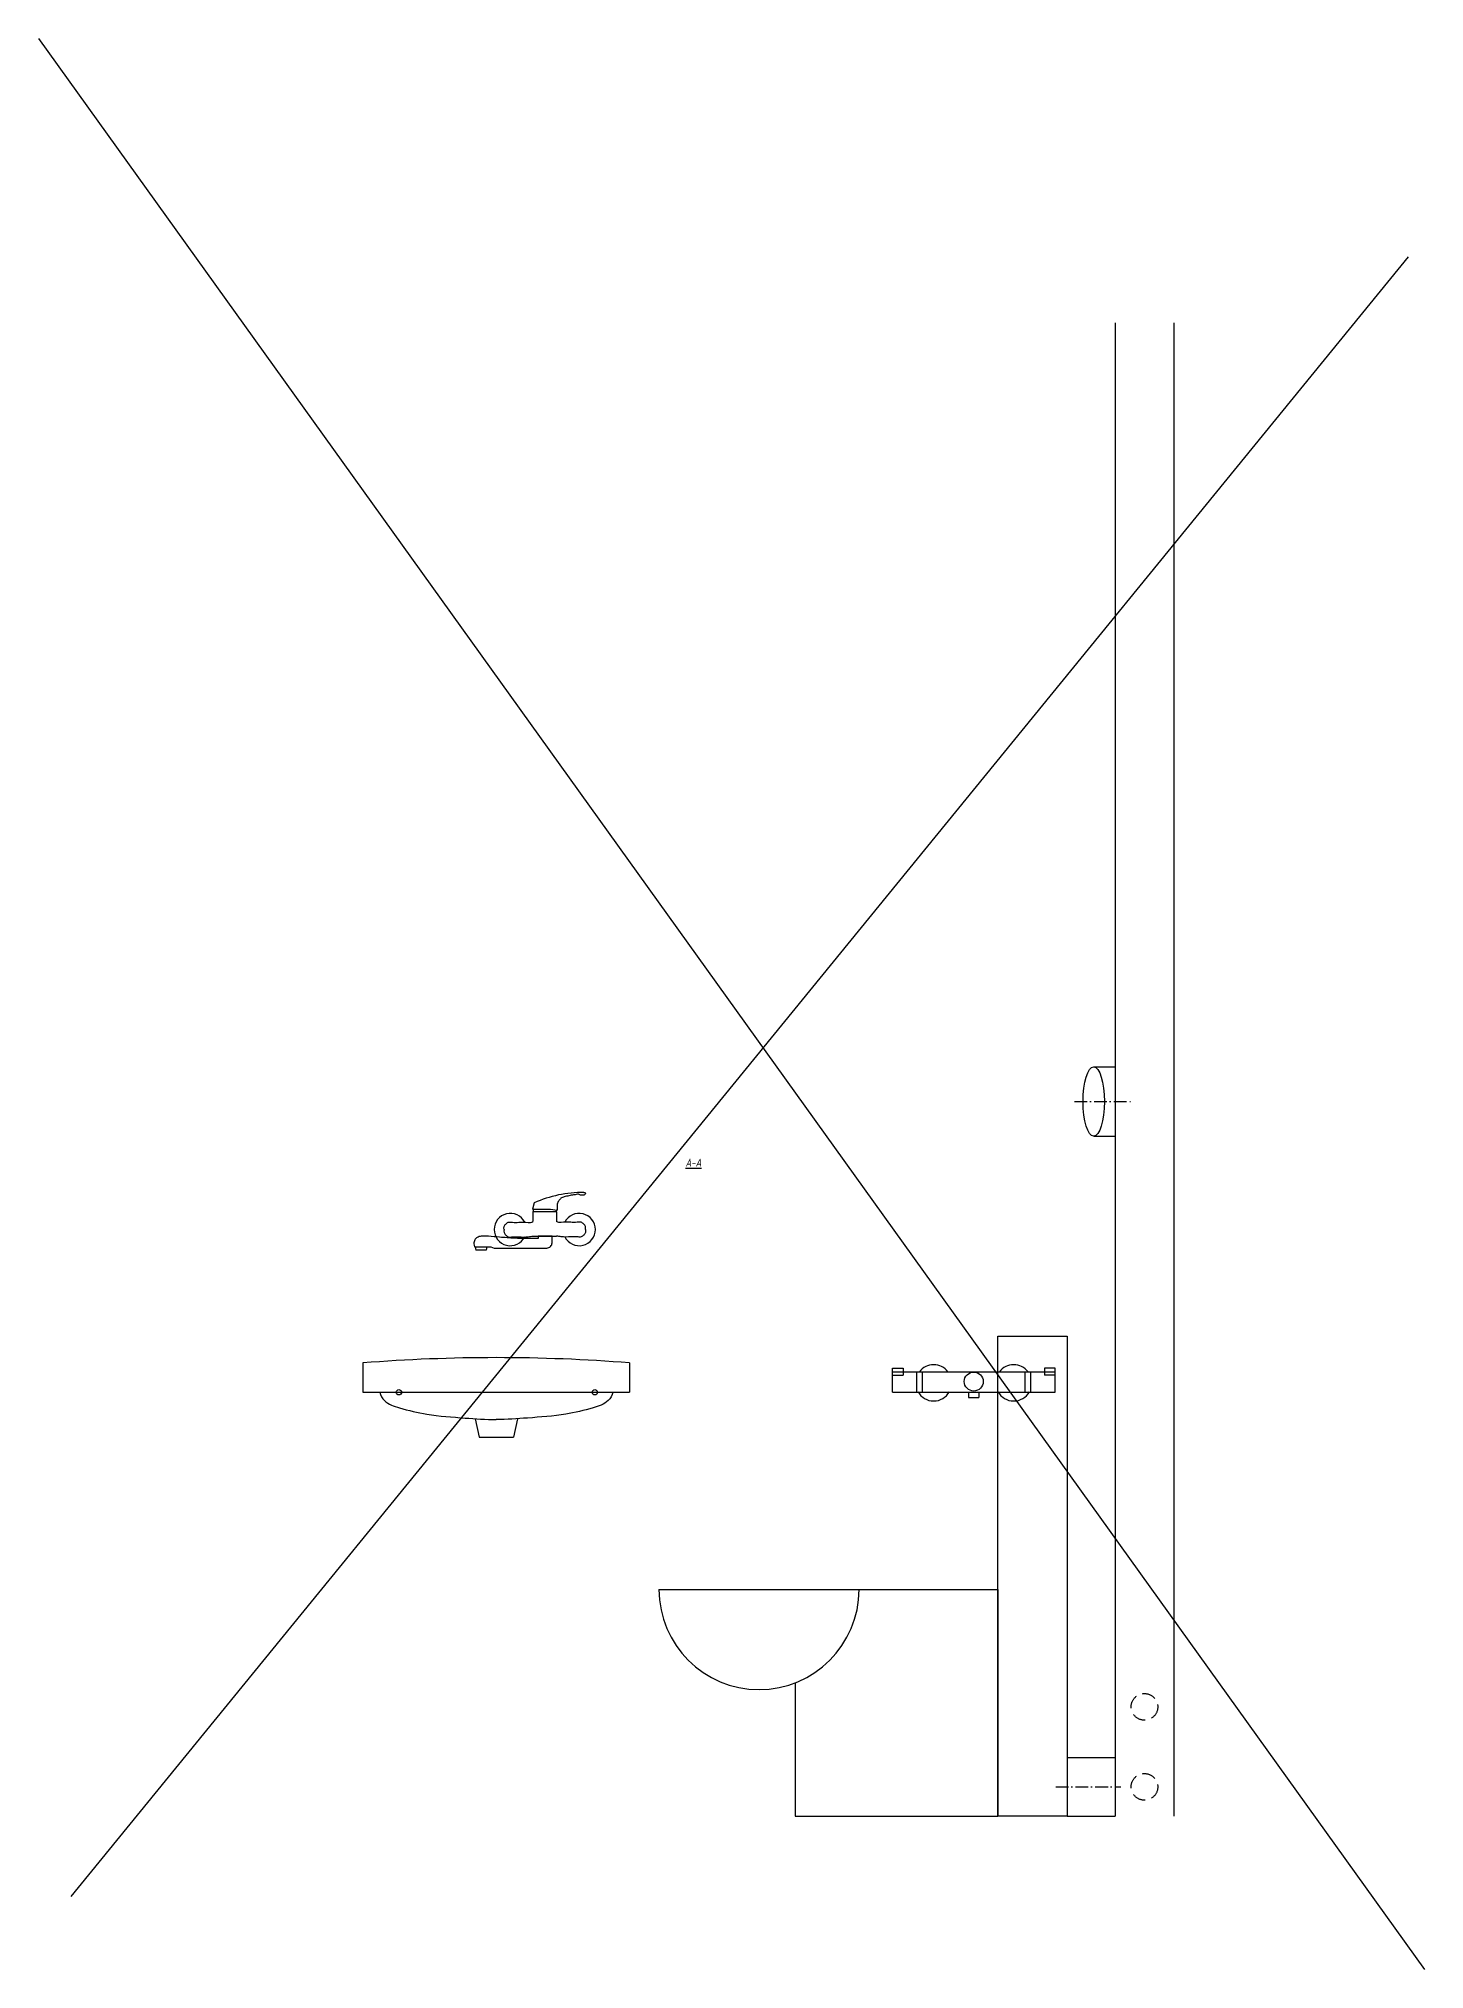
# Model space of a CAD drawing. Header units: millimetres. Extents: x -92220 to 11040, y -5929 to 27498.
# Drawn here: x 6901 to 9499, y 10214 to 13834 of the extents above; entities that cross this region are included whole.
import ezdxf
from ezdxf.enums import TextEntityAlignment as Align

# ---------------------------------------------------------------- set-up
doc = ezdxf.new("R2010")
doc.units = ezdxf.units.MM
doc.linetypes.add('ACAD_ISO10W100', pattern=[18.5, 12, -3, 0.5, -3])
doc.linetypes.add('DASHED', pattern=[19.05, 12.7, -6.35])
doc.layers.add('01 Черновое', color=254, linetype='Continuous')
doc.layers.add('100 noprint', color=1, linetype='Continuous', plot=False)
doc.styles.add('ГОСТ-ISOCPEUR', font='isocpeui.ttf', dxfattribs={"width": 0.8})

msp = doc.modelspace()

# ---------------------------------------------------------------- linework, layer by layer
at = {"layer": '01 Черновое'}
for p, q in [((8918.8, 13301.3), (8918.8, 10501.3)), ((9028.8, 13301.3), (9028.8, 10501.3)), ((8878.8, 11906.3), (8918.8, 11906.3)), ((8878.8, 11776.3), (8918.8, 11776.3)), ((7827.6, 11634.5), (7827.6, 11616.7)), ((7871.8, 11634.5), (7827.6, 11634.5)), ((7871.8, 11634.5), (7871.8, 11616.7)), ((7827.6, 11588.7), (7871.8, 11588.7)), ((7863.4, 11588.8), (7837.5, 11588.8)), ((7719.2, 11569.2), (7720.2, 11562.9)), ((7740, 11562.9), (7720.2, 11562.9)), ((7741.1, 11569.2), (7740, 11562.9)), ((7508.8, 11351.3), (7508.8, 11296.3)), ((8008.8, 11351.3), (8008.8, 11296.3)), ((8501.3, 11296.7), (8501.3, 11341.4)), ((8501.3, 11341.4), (8521.3, 11341.4)), ((8501.3, 11334.7), (8806.3, 11334.7)), ((8521.3, 11341.4), (8521.3, 11328.1)), ((8547, 11296.7), (8547, 11334.7)), ((8557.7, 11296.7), (8557.7, 11334.7)), ((8750, 11296.7), (8750, 11334.7)), ((8760.7, 11296.7), (8760.7, 11334.7)), ((8806.3, 11341.4), (8786.3, 11341.4)), ((8786.3, 11341.4), (8786.3, 11328.1)), ((8806.3, 11296.7), (8806.3, 11341.4)), ((7508.8, 11296.3), (8008.8, 11296.3)), ((8501.3, 11328.1), (8521.3, 11328.1)), ((8501.3, 11296.7), (8806.3, 11296.7)), ((8644.1, 11296.7), (8644.1, 11286.6)), ((8663.6, 11296.7), (8663.6, 11286.6)), ((8806.3, 11328.1), (8786.3, 11328.1)), ((8644.1, 11286.6), (8663.6, 11286.6)), ((7718.9, 11246.6), (7726.7, 11211.8)), ((7798.8, 11246.6), (7791, 11211.8)), ((7726.7, 11211.8), (7791, 11211.8)), ((8063.8, 10926.3), (8698.8, 10926.3)), ((8698.8, 10926.3), (8698.8, 10501.3)), ((8318.8, 10751.3), (8318.8, 10501.3)), ((8828.8, 10611.3), (8918.8, 10611.3)), ((8828.8, 10611.3), (8828.8, 10501.3)), ((8828.8, 10501.3), (8918.8, 10501.3))]:
    msp.add_line(p, q, dxfattribs=at)
at = {"layer": '01 Черновое', "linetype": 'ACAD_ISO10W100', "ltscale": 2}
for p, q in [((8842.4, 11841.3), (8951.4, 11841.3)), ((8807.6, 10556.3), (8929.6, 10556.3))]:
    msp.add_line(p, q, dxfattribs=at)
at = {"layer": '01 Черновое', "lineweight": -2}
msp.add_line((8318.8, 10501.3), (8698.8, 10501.3), dxfattribs=at)
at = {"layer": '01 Черновое', "flags": 128}
for points in [[(7829.7, 11651.3), (7826.4, 11639.7), (7860.7, 11639.7), (7872.8, 11637.8)], [(7837.5, 11588.8), (7837.5, 11584.3), (7814.8, 11584.3)], [(7718, 11569.2), (7748.5, 11569.2), (7754.6, 11566.7)]]:
    msp.add_lwpolyline(points, dxfattribs=at)
msp.add_lwpolyline([(7754.6, 11566.7), (7853.4, 11566.7, 0.414214), (7863.4, 11576.7), (7863.4, 11588.8)], format="xyb", dxfattribs=at)
msp.add_lwpolyline([(8698.8, 10501.3), (8698.8, 11401.3), (8828.8, 11401.3), (8828.8, 10501.3)], close=True, dxfattribs=at)
at = {"layer": '01 Черновое'}
for centre, radius in [((8653.8, 11316.3), 17.8), ((7576.3, 11296.3), 5), ((7943.5, 11296.3), 5)]:
    msp.add_circle(centre, radius, dxfattribs=at)
at = {"layer": '01 Черновое', "linetype": 'DASHED', "ltscale": 2}
for centre in [(8973.8, 10706.3), (8973.8, 10556.3)]:
    msp.add_circle(centre, 25, dxfattribs=at)
at = {"layer": '01 Черновое'}
for centre, radius, start, end in [((7922.2, 11444.6), 226.4, 89.7669, 114.1139), ((7785.2, 11601.3), 30.3, 27.3481, 332.6519), ((7853.9, 11629.5), 26.8, 157.5962, 169.1931), ((7845.5, 11629.5), 26.8, 10.8069, 18.6951), ((7914.2, 11601.3), 30.3, 207.3481, 152.6519), ((7758.8, 8185.3), 3175.8, 85.485, 94.515), ((8578.7, 11313.9), 34, 37.8573, 142.1427), ((8728.7, 11313.9), 34, 37.8573, 142.1427), ((8578.7, 11313.9), 34, 210.2617, 329.7383), ((8728.7, 11313.9), 34, 210.2617, 329.7383), ((8251.3, 10926.3), 187.5, 180, 0)]:
    msp.add_arc(centre, radius, start, end, dxfattribs=at)
msp.add_ellipse((8878.8, 11841.3), major_axis=(0, 65), ratio=0.307692, dxfattribs=at)
for points, start_tangent, end_tangent in [([(7923.1, 11671), (7924.8, 11671), (7926, 11669.8), (7925.6, 11667.5), (7922.9, 11665.7), (7918.5, 11665.7), (7915.2, 11666.5), (7913.2, 11667.5), (7908.6, 11667), (7901.5, 11666), (7897.1, 11665.1), (7888.1, 11663.2), (7881.3, 11660.8), (7876.9, 11656.5), (7873.5, 11650.7), (7872.8, 11642), (7872.8, 11637.8)], (1, 0), (-0.187505, -0.982264)), ([(7814.8, 11584.3), (7793.5, 11585), (7764.7, 11587), (7744.4, 11588.8), (7730.4, 11588.8), (7723, 11586.4), (7718.5, 11581.9), (7716.8, 11574.4), (7718, 11569.2)], (-1, 0), (0.258736, -0.965948)), ([(7540.3, 11296.3), (7549.1, 11280.7), (7577.2, 11267.1), (7628.5, 11255.3), (7700.2, 11247.9), (7758.8, 11245.1)], (0.197489, -0.980305), (1, 0)), ([(7977.3, 11296.3), (7968.6, 11280.7), (7940.5, 11267.1), (7889.1, 11255.3), (7817.4, 11247.9), (7758.8, 11245.1)], (-0.197489, -0.980305), (-1, 0))]:
    msp.add_spline(points, degree=3, dxfattribs=dict(at, start_tangent=start_tangent, end_tangent=end_tangent))
for points in [[(7773.4, 11601.3), (7773.2, 11603.1), (7772.8, 11607), (7776.5, 11611.7), (7781.6, 11616.2), (7790.7, 11614.3), (7803, 11615.1), (7815.9, 11615.5), (7824.6, 11613.8), (7827.6, 11616.7)], [(7773.4, 11601.3), (7773.2, 11599.4), (7772.8, 11595.5), (7776.5, 11590.8), (7781.6, 11586.3), (7790.7, 11588.2), (7803, 11587.4), (7815.9, 11587), (7824.6, 11588.7), (7827.6, 11588.7)], [(7926, 11601.3), (7926.2, 11603.1), (7926.6, 11607), (7922.9, 11611.7), (7917.8, 11616.2), (7908.7, 11614.3), (7896.4, 11615.1), (7883.5, 11615.5), (7874.8, 11613.8), (7871.8, 11616.7)], [(7926, 11601.3), (7926.2, 11599.4), (7926.6, 11595.5), (7922.9, 11590.8), (7917.8, 11586.3), (7908.7, 11588.2), (7896.4, 11587.4), (7883.5, 11587), (7874.8, 11588.7), (7871.8, 11588.7)]]:
    msp.add_open_spline(points, degree=3, knots=[6.251919, 6.251919, 6.251919, 6.251919, 11.775016, 17.544985, 23.198269, 31.273765, 43.123677, 60.702842, 69.633181, 69.633181, 69.633181, 69.633181], dxfattribs=at)
at = {"layer": '100 noprint', "color": 2}
for p, q in [((6900.9, 13834.2), (9498.6, 10214.2)), ((9468.3, 13425.3), (6961.5, 10350.5))]:
    msp.add_line(p, q, dxfattribs=at)

# ---------------------------------------------------------------- texts
at = {"layer": '01 Черновое', "color": 7, "style": 'ГОСТ-ISOCPEUR', "width": 0.8}
msp.add_text('%%UА-А', height=15, dxfattribs=at).set_placement((8143.2, 11719.4), align=Align.RIGHT)

doc.saveas('drawing.dxf')
